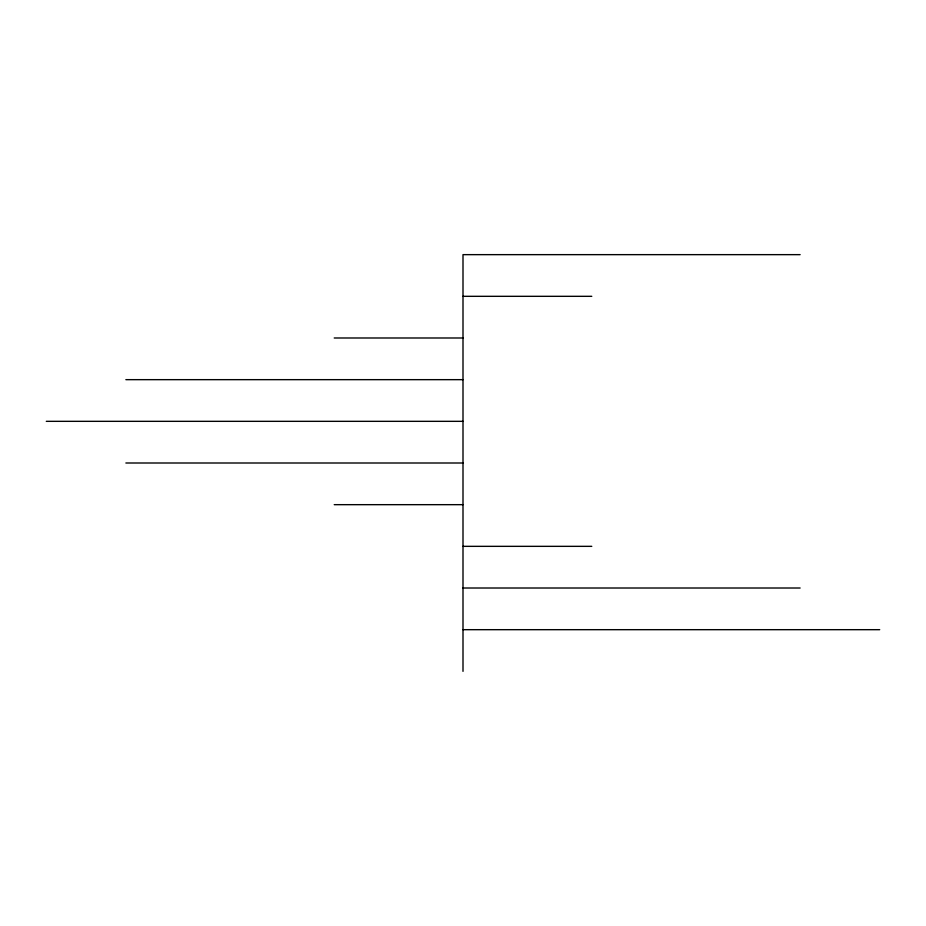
<?xml version="1.0" encoding="UTF-8"?>
<svg xmlns="http://www.w3.org/2000/svg" width="926" height="926" viewBox="0 0 926 926"><rect width="100%" height="100%" fill="white"/><g stroke="black" fill="none" stroke-linecap="round" stroke-linejoin="round"><path stroke-width="1.39" d="M800.122 254.65L463 254.65L463 671.35M463 296.32L591.772 296.32M334.228 337.99L463 337.99M125.878 379.66L463 379.66M46.3 421.33L463 421.33M125.878 463L463 463M334.228 504.67L463 504.67M463 546.34L591.772 546.34M463 588.01L800.122 588.01M463 629.68L879.7 629.68"/></g></svg>
